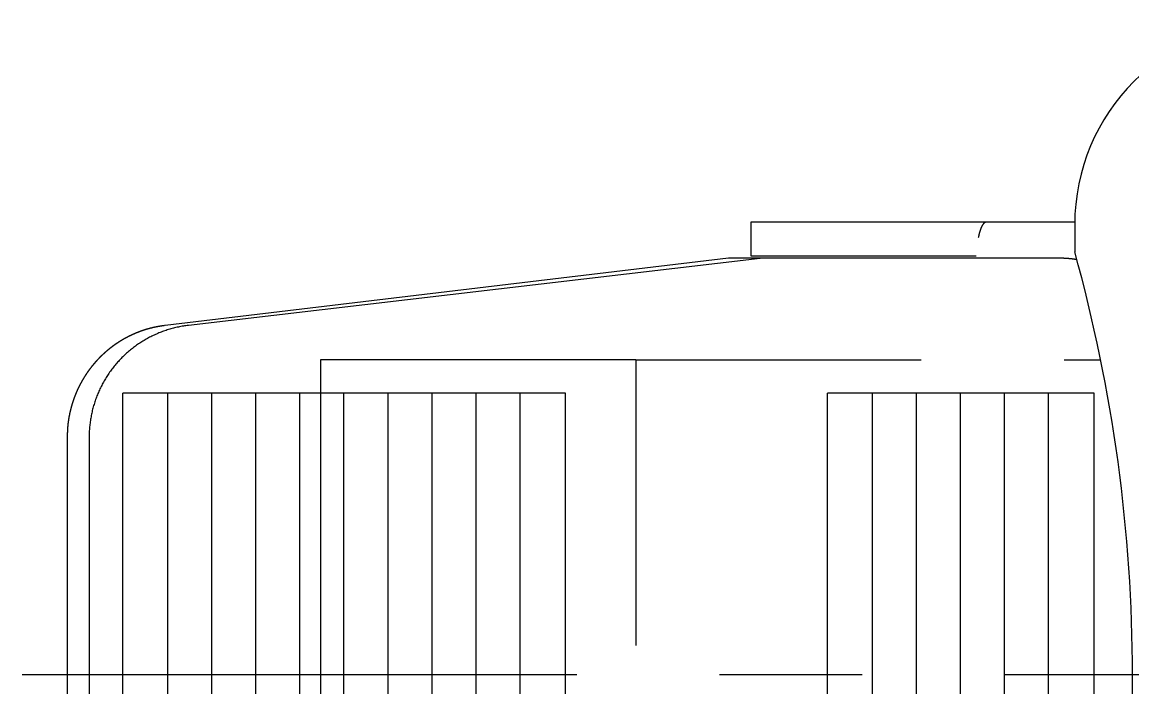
# Model space of a CAD drawing. Extents: x -122 to 80, y -330 to 31.
# Drawn here: x -96.82 to -47.41, y -0.58 to 29 of the extents above; entities that cross this region are included whole.
import ezdxf

# ---------------------------------------------------------------- set-up
doc = ezdxf.new("R2010")
doc.units = 0
for name, pattern in [('CENTER', [50.8, 31.75, -6.35, 6.35, -6.35]), ('DASHED', [19.05, 12.7, -6.35]), ('PHANTOM', [63.5, 31.75, -6.35, 6.35, -6.35, 6.35, -6.35])]:
    doc.linetypes.add(name, pattern=pattern)
doc.layers.get('0').update_dxf_attribs({"linetype": 'CONTINUOUS'})
doc.layers.add('CENTER', color=1, linetype='CONTINUOUS')

msp = doc.modelspace()

# ---------------------------------------------------------------- linework, layer by layer
at = {"color": 7, "linetype": 'CONTINUOUS'}
for p, q in [((-49.999, 20.111), (-64.407, 20.111)), ((-64.407, 20.111), (-64.407, 18.611)), ((-50, 20), (-50, 18.793)), ((-65.396, 18.511), (-90.459, 15.527)), ((-50.698, 18.511), (-65.396, 18.511)), ((-64.407, 18.611), (-54.388, 18.611)), ((-72.651, 12.511), (-92.348, 12.511)), ((-92.348, -12.489), (-92.348, 12.511)), ((-90.342, -12.489), (-90.342, 12.511)), ((-88.383, -12.489), (-88.383, 12.511)), ((-86.424, -12.489), (-86.424, 12.511)), ((-84.465, -12.489), (-84.465, 12.511)), ((-82.506, -12.489), (-82.506, 12.511)), ((-80.546, -12.489), (-80.546, 12.511)), ((-78.587, -12.489), (-78.587, 12.511)), ((-76.628, -12.489), (-76.628, 12.511)), ((-74.669, -12.489), (-74.669, 12.511)), ((-72.651, -12.489), (-72.651, 12.511)), ((-49.14, 12.511), (-61.001, 12.511)), ((-61.001, -12.489), (-61.001, 12.511)), ((-58.995, -12.489), (-58.995, 12.511)), ((-57.036, -12.489), (-57.036, 12.511)), ((-55.077, -12.489), (-55.077, 12.511)), ((-53.118, -12.489), (-53.118, 12.511)), ((-51.159, -12.489), (-51.159, 12.511)), ((-49.14, -12.489), (-49.14, 12.511)), ((-94.82, 10.561), (-94.82, -10.538))]:
    msp.add_line(p, q, dxfattribs=at)
at = {"color": 3, "linetype": 'PHANTOM'}
for p, q in [((-63.989, 18.498), (-89.427, 15.527)), ((-83.546, 14), (-83.546, -14)), ((-69.525, 14), (-83.546, 14)), ((-93.843, 10.561), (-93.843, -10.538))]:
    msp.add_line(p, q, dxfattribs=at)
at = {"color": 3, "linetype": 'DASHED'}
for q in [(-69.525, -14), (-48.844, 14)]:
    msp.add_line((-69.525, 14), q, dxfattribs=at)
at = {"color": 7, "linetype": 'CONTINUOUS'}
for points in [[(-53.939, 20.111, 0), (-53.942, 20.111, 0), (-53.945, 20.111, 0), (-53.948, 20.111, 0), (-53.951, 20.111, 0), (-53.954, 20.11, 0), (-53.957, 20.11, 0), (-53.96, 20.109, 0), (-53.963, 20.109, 0), (-53.966, 20.108, 0), (-53.969, 20.107, 0), (-53.972, 20.106, 0), (-53.976, 20.105, 0), (-53.979, 20.104, 0), (-53.982, 20.103, 0), (-53.985, 20.102, 0), (-53.988, 20.1, 0), (-53.991, 20.099, 0), (-53.994, 20.097, 0), (-53.997, 20.096, 0), (-54, 20.094, 0), (-54.003, 20.092, 0), (-54.006, 20.09, 0), (-54.009, 20.088, 0), (-54.012, 20.086, 0), (-54.015, 20.084, 0), (-54.018, 20.082, 0), (-54.021, 20.079, 0), (-54.025, 20.077, 0), (-54.028, 20.075, 0), (-54.031, 20.072, 0), (-54.033, 20.069, 0), (-54.037, 20.067, 0), (-54.04, 20.064, 0), (-54.043, 20.061, 0), (-54.046, 20.058, 0), (-54.049, 20.055, 0), (-54.052, 20.051, 0), (-54.055, 20.048, 0), (-54.058, 20.045, 0), (-54.06, 20.041, 0), (-54.063, 20.038, 0), (-54.066, 20.034, 0), (-54.069, 20.03, 0), (-54.072, 20.027, 0), (-54.075, 20.023, 0), (-54.078, 20.019, 0), (-54.081, 20.015, 0), (-54.084, 20.011, 0), (-54.087, 20.006, 0), (-54.09, 20.002, 0), (-54.093, 19.998, 0), (-54.096, 19.993, 0), (-54.099, 19.989, 0), (-54.102, 19.984, 0), (-54.105, 19.98, 0), (-54.107, 19.975, 0), (-54.11, 19.97, 0), (-54.113, 19.965, 0), (-54.116, 19.96, 0), (-54.119, 19.955, 0), (-54.122, 19.95, 0), (-54.124, 19.944, 0), (-54.127, 19.939, 0), (-54.13, 19.934, 0), (-54.133, 19.928, 0), (-54.136, 19.922, 0), (-54.139, 19.917, 0), (-54.141, 19.911, 0), (-54.144, 19.905, 0), (-54.147, 19.899, 0), (-54.15, 19.893, 0), (-54.152, 19.887, 0), (-54.155, 19.881, 0), (-54.158, 19.875, 0), (-54.16, 19.869, 0), (-54.163, 19.862, 0), (-54.166, 19.856, 0), (-54.169, 19.849, 0), (-54.171, 19.843, 0), (-54.174, 19.836, 0), (-54.177, 19.829, 0), (-54.179, 19.822, 0), (-54.182, 19.815, 0), (-54.184, 19.808, 0), (-54.187, 19.801, 0), (-54.19, 19.794, 0), (-54.192, 19.787, 0), (-54.195, 19.78, 0), (-54.197, 19.772, 0), (-54.2, 19.765, 0), (-54.203, 19.757, 0), (-54.205, 19.75, 0), (-54.208, 19.742, 0), (-54.21, 19.734, 0), (-54.213, 19.727, 0), (-54.215, 19.719, 0), (-54.218, 19.711, 0), (-54.22, 19.703, 0), (-54.222, 19.695, 0), (-54.225, 19.687, 0), (-54.227, 19.678, 0), (-54.23, 19.67, 0), (-54.232, 19.662, 0), (-54.234, 19.653, 0), (-54.237, 19.645, 0), (-54.239, 19.636, 0), (-54.242, 19.628, 0), (-54.244, 19.619, 0), (-54.246, 19.61, 0), (-54.248, 19.601, 0), (-54.251, 19.593, 0), (-54.253, 19.584, 0), (-54.255, 19.575, 0), (-54.258, 19.565, 0), (-54.26, 19.556, 0), (-54.262, 19.547, 0), (-54.264, 19.538, 0), (-54.267, 19.528, 0), (-54.269, 19.519, 0), (-54.271, 19.51, 0), (-54.273, 19.5, 0), (-54.275, 19.491, 0), (-54.277, 19.481, 0), (-54.279, 19.471, 0), (-54.281, 19.461, 0), (-54.283, 19.451, 0), (-54.285, 19.442, 0), (-54.288, 19.432, 0)], [(-49.92, 18.448, 0), (-49.926, 18.449, 0), (-49.932, 18.45, 0), (-49.938, 18.451, 0), (-49.944, 18.452, 0), (-49.95, 18.453, 0), (-49.956, 18.454, 0), (-49.962, 18.455, 0), (-49.968, 18.456, 0), (-49.974, 18.457, 0), (-49.98, 18.457, 0), (-49.986, 18.458, 0), (-49.992, 18.459, 0), (-49.998, 18.46, 0), (-50.004, 18.461, 0), (-50.01, 18.462, 0), (-50.016, 18.463, 0), (-50.022, 18.464, 0), (-50.028, 18.465, 0), (-50.034, 18.465, 0), (-50.041, 18.466, 0), (-50.047, 18.467, 0), (-50.053, 18.468, 0), (-50.059, 18.469, 0), (-50.065, 18.47, 0), (-50.071, 18.47, 0), (-50.077, 18.471, 0), (-50.083, 18.472, 0), (-50.089, 18.473, 0), (-50.095, 18.473, 0), (-50.101, 18.474, 0), (-50.107, 18.475, 0), (-50.113, 18.476, 0), (-50.119, 18.477, 0), (-50.125, 18.477, 0), (-50.131, 18.478, 0), (-50.137, 18.479, 0), (-50.143, 18.479, 0), (-50.15, 18.48, 0), (-50.156, 18.481, 0), (-50.162, 18.481, 0), (-50.168, 18.482, 0), (-50.174, 18.483, 0), (-50.18, 18.483, 0), (-50.186, 18.484, 0), (-50.192, 18.485, 0), (-50.198, 18.485, 0), (-50.204, 18.486, 0), (-50.21, 18.487, 0), (-50.216, 18.487, 0), (-50.222, 18.488, 0), (-50.228, 18.488, 0), (-50.234, 18.489, 0), (-50.241, 18.49, 0), (-50.247, 18.49, 0), (-50.253, 18.491, 0), (-50.259, 18.491, 0), (-50.265, 18.492, 0), (-50.271, 18.492, 0), (-50.277, 18.493, 0), (-50.283, 18.494, 0), (-50.289, 18.494, 0), (-50.295, 18.494, 0), (-50.301, 18.495, 0), (-50.307, 18.496, 0), (-50.314, 18.496, 0), (-50.32, 18.497, 0), (-50.326, 18.497, 0), (-50.332, 18.497, 0), (-50.338, 18.498, 0), (-50.344, 18.498, 0), (-50.35, 18.499, 0), (-50.356, 18.499, 0), (-50.362, 18.5, 0), (-50.368, 18.5, 0), (-50.374, 18.5, 0), (-50.38, 18.501, 0), (-50.387, 18.501, 0), (-50.393, 18.502, 0), (-50.399, 18.502, 0), (-50.405, 18.503, 0), (-50.411, 18.503, 0), (-50.417, 18.503, 0), (-50.423, 18.504, 0), (-50.429, 18.504, 0), (-50.435, 18.504, 0), (-50.441, 18.505, 0), (-50.448, 18.505, 0), (-50.454, 18.505, 0), (-50.46, 18.506, 0), (-50.466, 18.506, 0), (-50.472, 18.506, 0), (-50.478, 18.506, 0), (-50.484, 18.507, 0), (-50.49, 18.507, 0), (-50.496, 18.507, 0), (-50.502, 18.508, 0), (-50.508, 18.508, 0), (-50.515, 18.508, 0), (-50.521, 18.508, 0), (-50.527, 18.508, 0), (-50.533, 18.509, 0), (-50.539, 18.509, 0), (-50.545, 18.509, 0), (-50.551, 18.509, 0), (-50.557, 18.509, 0), (-50.563, 18.51, 0), (-50.569, 18.51, 0), (-50.576, 18.51, 0), (-50.582, 18.51, 0), (-50.588, 18.51, 0), (-50.594, 18.51, 0), (-50.6, 18.511, 0), (-50.606, 18.511, 0), (-50.612, 18.511, 0), (-50.618, 18.511, 0), (-50.624, 18.511, 0), (-50.631, 18.511, 0), (-50.637, 18.511, 0), (-50.643, 18.511, 0), (-50.649, 18.511, 0), (-50.655, 18.511, 0), (-50.661, 18.511, 0), (-50.667, 18.511, 0), (-50.673, 18.511, 0), (-50.679, 18.511, 0), (-50.685, 18.511, 0), (-50.692, 18.511, 0), (-50.698, 18.512, 0)]]:
    msp.add_polyline3d(points, dxfattribs=at)
at = {"color": 7}
msp.add_polyline3d([(-90.491, 15.516, 0), (-90.496, 15.515, 0), (-90.501, 15.514, 0), (-90.506, 15.514, 0), (-90.511, 15.513, 0), (-90.516, 15.512, 0), (-90.521, 15.511, 0), (-90.526, 15.511, 0), (-90.531, 15.51, 0), (-90.536, 15.509, 0), (-90.541, 15.509, 0), (-90.546, 15.508, 0), (-90.551, 15.507, 0), (-90.556, 15.507, 0), (-90.561, 15.506, 0), (-90.566, 15.505, 0), (-90.572, 15.505, 0), (-90.576, 15.504, 0), (-90.582, 15.503, 0), (-90.587, 15.502, 0), (-90.592, 15.502, 0), (-90.597, 15.501, 0), (-90.602, 15.5, 0), (-90.607, 15.5, 0), (-90.612, 15.499, 0), (-90.617, 15.498, 0), (-90.622, 15.498, 0), (-90.627, 15.497, 0), (-90.632, 15.496, 0), (-90.637, 15.495, 0), (-90.642, 15.495, 0), (-90.647, 15.494, 0), (-90.652, 15.493, 0), (-90.657, 15.492, 0), (-90.662, 15.492, 0), (-90.667, 15.491, 0), (-90.672, 15.49, 0), (-90.677, 15.489, 0), (-90.682, 15.488, 0), (-90.687, 15.488, 0), (-90.692, 15.487, 0), (-90.697, 15.486, 0), (-90.702, 15.485, 0), (-90.707, 15.484, 0), (-90.712, 15.483, 0), (-90.717, 15.483, 0), (-90.722, 15.482, 0), (-90.727, 15.481, 0), (-90.732, 15.48, 0), (-90.737, 15.479, 0), (-90.742, 15.479, 0), (-90.747, 15.478, 0), (-90.752, 15.477, 0), (-90.757, 15.476, 0), (-90.762, 15.475, 0), (-90.767, 15.474, 0), (-90.772, 15.473, 0), (-90.777, 15.472, 0), (-90.782, 15.471, 0), (-90.787, 15.47, 0), (-90.792, 15.47, 0), (-90.797, 15.469, 0), (-90.802, 15.468, 0), (-90.807, 15.467, 0), (-90.812, 15.466, 0), (-90.817, 15.465, 0), (-90.822, 15.464, 0), (-90.827, 15.463, 0), (-90.832, 15.462, 0), (-90.837, 15.461, 0), (-90.842, 15.46, 0), (-90.847, 15.459, 0), (-90.852, 15.458, 0), (-90.856, 15.457, 0), (-90.862, 15.456, 0), (-90.866, 15.455, 0), (-90.871, 15.454, 0), (-90.876, 15.453, 0), (-90.881, 15.452, 0), (-90.886, 15.451, 0), (-90.891, 15.45, 0), (-90.896, 15.449, 0), (-90.901, 15.448, 0), (-90.906, 15.447, 0), (-90.911, 15.446, 0), (-90.916, 15.444, 0), (-90.921, 15.444, 0), (-90.926, 15.442, 0), (-90.931, 15.441, 0), (-90.936, 15.44, 0), (-90.941, 15.439, 0), (-90.946, 15.438, 0), (-90.951, 15.437, 0), (-90.956, 15.436, 0), (-90.961, 15.435, 0), (-90.966, 15.434, 0), (-90.971, 15.432, 0), (-90.975, 15.431, 0), (-90.981, 15.43, 0), (-90.985, 15.429, 0), (-90.99, 15.428, 0), (-90.995, 15.427, 0), (-91, 15.426, 0), (-91.005, 15.425, 0), (-91.01, 15.423, 0), (-91.015, 15.422, 0), (-91.02, 15.421, 0), (-91.025, 15.42, 0), (-91.03, 15.419, 0), (-91.035, 15.418, 0), (-91.04, 15.416, 0), (-91.045, 15.415, 0), (-91.05, 15.414, 0), (-91.055, 15.413, 0), (-91.059, 15.412, 0), (-91.064, 15.41, 0), (-91.069, 15.409, 0), (-91.074, 15.408, 0), (-91.079, 15.407, 0), (-91.084, 15.405, 0), (-91.089, 15.404, 0), (-91.094, 15.403, 0), (-91.099, 15.402, 0), (-91.104, 15.4, 0), (-91.109, 15.399, 0), (-91.114, 15.398, 0), (-91.118, 15.397, 0), (-91.123, 15.396, 0), (-91.128, 15.394, 0), (-91.133, 15.393, 0), (-91.138, 15.392, 0), (-91.143, 15.39, 0), (-91.148, 15.389, 0), (-91.153, 15.388, 0), (-91.158, 15.386, 0), (-91.163, 15.385, 0), (-91.168, 15.384, 0), (-91.172, 15.382, 0), (-91.177, 15.381, 0), (-91.182, 15.38, 0), (-91.187, 15.378, 0), (-91.192, 15.377, 0), (-91.197, 15.376, 0), (-91.202, 15.374, 0), (-91.207, 15.373, 0), (-91.212, 15.372, 0), (-91.216, 15.37, 0), (-91.221, 15.369, 0), (-91.226, 15.367, 0), (-91.231, 15.366, 0), (-91.236, 15.365, 0), (-91.241, 15.363, 0), (-91.246, 15.362, 0), (-91.251, 15.361, 0), (-91.256, 15.359, 0), (-91.26, 15.358, 0), (-91.265, 15.356, 0), (-91.27, 15.355, 0), (-91.275, 15.353, 0), (-91.28, 15.352, 0), (-91.285, 15.351, 0), (-91.29, 15.349, 0), (-91.294, 15.348, 0), (-91.299, 15.346, 0), (-91.304, 15.345, 0), (-91.309, 15.343, 0), (-91.314, 15.342, 0), (-91.319, 15.34, 0), (-91.324, 15.339, 0), (-91.329, 15.337, 0), (-91.333, 15.336, 0), (-91.338, 15.334, 0), (-91.343, 15.333, 0), (-91.348, 15.331, 0), (-91.353, 15.33, 0), (-91.358, 15.328, 0), (-91.362, 15.327, 0), (-91.367, 15.325, 0), (-91.372, 15.324, 0), (-91.377, 15.322, 0), (-91.382, 15.321, 0), (-91.387, 15.319, 0), (-91.391, 15.318, 0), (-91.396, 15.316, 0), (-91.401, 15.314, 0), (-91.406, 15.313, 0), (-91.411, 15.311, 0), (-91.416, 15.31, 0), (-91.42, 15.308, 0), (-91.425, 15.306, 0), (-91.43, 15.305, 0), (-91.435, 15.303, 0), (-91.44, 15.302, 0), (-91.445, 15.3, 0), (-91.449, 15.299, 0), (-91.454, 15.297, 0), (-91.459, 15.295, 0), (-91.464, 15.294, 0), (-91.469, 15.292, 0), (-91.473, 15.29, 0), (-91.478, 15.289, 0), (-91.483, 15.287, 0), (-91.488, 15.285, 0), (-91.493, 15.284, 0), (-91.497, 15.282, 0), (-91.502, 15.28, 0), (-91.507, 15.279, 0), (-91.512, 15.277, 0), (-91.516, 15.275, 0), (-91.521, 15.274, 0), (-91.526, 15.272, 0), (-91.531, 15.27, 0), (-91.536, 15.268, 0), (-91.54, 15.267, 0), (-91.545, 15.265, 0), (-91.55, 15.263, 0), (-91.555, 15.262, 0), (-91.56, 15.26, 0), (-91.564, 15.258, 0), (-91.569, 15.257, 0), (-91.574, 15.255, 0), (-91.579, 15.253, 0), (-91.583, 15.251, 0), (-91.588, 15.249, 0), (-91.593, 15.248, 0), (-91.598, 15.246, 0), (-91.603, 15.244, 0), (-91.607, 15.242, 0), (-91.612, 15.241, 0), (-91.617, 15.239, 0), (-91.621, 15.237, 0), (-91.626, 15.235, 0), (-91.631, 15.233, 0), (-91.636, 15.232, 0), (-91.641, 15.23, 0), (-91.645, 15.228, 0), (-91.65, 15.226, 0), (-91.655, 15.224, 0), (-91.659, 15.222, 0), (-91.664, 15.221, 0), (-91.669, 15.219, 0), (-91.674, 15.217, 0), (-91.678, 15.215, 0), (-91.683, 15.213, 0), (-91.688, 15.211, 0), (-91.692, 15.209, 0), (-91.697, 15.208, 0), (-91.702, 15.206, 0), (-91.707, 15.204, 0), (-91.711, 15.202, 0), (-91.716, 15.2, 0), (-91.721, 15.198, 0), (-91.726, 15.196, 0), (-91.73, 15.194, 0), (-91.735, 15.192, 0), (-91.74, 15.191, 0), (-91.744, 15.188, 0), (-91.749, 15.187, 0), (-91.754, 15.185, 0), (-91.758, 15.183, 0), (-91.763, 15.181, 0), (-91.768, 15.179, 0), (-91.772, 15.177, 0), (-91.777, 15.175, 0), (-91.782, 15.173, 0), (-91.787, 15.171, 0), (-91.791, 15.169, 0), (-91.796, 15.167, 0), (-91.801, 15.165, 0), (-91.805, 15.163, 0), (-91.81, 15.161, 0), (-91.815, 15.159, 0), (-91.819, 15.157, 0), (-91.824, 15.155, 0), (-91.829, 15.153, 0), (-91.833, 15.151, 0), (-91.838, 15.149, 0), (-91.843, 15.147, 0), (-91.847, 15.145, 0), (-91.852, 15.143, 0), (-91.857, 15.141, 0), (-91.861, 15.139, 0), (-91.866, 15.137, 0), (-91.871, 15.135, 0), (-91.875, 15.133, 0), (-91.88, 15.131, 0), (-91.885, 15.129, 0), (-91.889, 15.127, 0), (-91.894, 15.124, 0), (-91.898, 15.122, 0), (-91.903, 15.12, 0), (-91.908, 15.118, 0), (-91.912, 15.116, 0), (-91.917, 15.114, 0), (-91.922, 15.112, 0), (-91.926, 15.11, 0), (-91.931, 15.107, 0), (-91.935, 15.105, 0), (-91.94, 15.103, 0), (-91.945, 15.101, 0), (-91.949, 15.099, 0), (-91.954, 15.097, 0), (-91.959, 15.095, 0), (-91.963, 15.093, 0), (-91.968, 15.09, 0), (-91.972, 15.088, 0), (-91.977, 15.086, 0), (-91.981, 15.084, 0), (-91.986, 15.082, 0), (-91.991, 15.079, 0), (-91.995, 15.077, 0), (-92, 15.075, 0), (-92.004, 15.073, 0), (-92.009, 15.071, 0), (-92.014, 15.069, 0), (-92.018, 15.066, 0), (-92.023, 15.064, 0), (-92.027, 15.062, 0), (-92.032, 15.06, 0), (-92.037, 15.057, 0), (-92.041, 15.055, 0), (-92.046, 15.053, 0), (-92.05, 15.051, 0), (-92.055, 15.049, 0), (-92.059, 15.046, 0), (-92.064, 15.044, 0), (-92.068, 15.042, 0), (-92.073, 15.039, 0), (-92.078, 15.037, 0), (-92.082, 15.035, 0), (-92.087, 15.033, 0), (-92.091, 15.03, 0), (-92.096, 15.028, 0), (-92.1, 15.026, 0), (-92.105, 15.023, 0), (-92.109, 15.021, 0), (-92.114, 15.019, 0), (-92.118, 15.017, 0), (-92.123, 15.014, 0), (-92.127, 15.012, 0), (-92.132, 15.009, 0), (-92.136, 15.007, 0), (-92.141, 15.005, 0), (-92.145, 15.002, 0), (-92.15, 15, 0), (-92.154, 14.998, 0), (-92.159, 14.995, 0), (-92.163, 14.993, 0), (-92.168, 14.991, 0), (-92.172, 14.988, 0), (-92.177, 14.986, 0), (-92.181, 14.983, 0), (-92.186, 14.981, 0), (-92.191, 14.979, 0), (-92.195, 14.976, 0), (-92.2, 14.974, 0), (-92.204, 14.972, 0), (-92.208, 14.969, 0), (-92.213, 14.967, 0), (-92.217, 14.964, 0), (-92.222, 14.962, 0), (-92.226, 14.96, 0), (-92.231, 14.957, 0), (-92.235, 14.955, 0), (-92.24, 14.952, 0), (-92.244, 14.95, 0), (-92.249, 14.947, 0), (-92.253, 14.945, 0), (-92.257, 14.942, 0), (-92.262, 14.94, 0), (-92.266, 14.937, 0), (-92.271, 14.935, 0), (-92.275, 14.932, 0), (-92.28, 14.93, 0), (-92.284, 14.927, 0), (-92.289, 14.925, 0), (-92.293, 14.922, 0), (-92.297, 14.92, 0), (-92.302, 14.917, 0), (-92.306, 14.915, 0), (-92.311, 14.912, 0), (-92.315, 14.91, 0), (-92.32, 14.907, 0), (-92.324, 14.905, 0), (-92.329, 14.902, 0), (-92.333, 14.9, 0), (-92.337, 14.897, 0), (-92.342, 14.895, 0), (-92.346, 14.892, 0), (-92.35, 14.889, 0), (-92.355, 14.887, 0), (-92.359, 14.884, 0), (-92.364, 14.882, 0), (-92.368, 14.879, 0), (-92.372, 14.877, 0), (-92.377, 14.874, 0), (-92.381, 14.871, 0), (-92.386, 14.869, 0), (-92.39, 14.866, 0), (-92.394, 14.864, 0), (-92.399, 14.861, 0), (-92.403, 14.858, 0), (-92.407, 14.856, 0), (-92.412, 14.853, 0), (-92.416, 14.851, 0), (-92.421, 14.848, 0), (-92.425, 14.845, 0), (-92.429, 14.843, 0), (-92.434, 14.84, 0), (-92.438, 14.837, 0), (-92.442, 14.835, 0), (-92.447, 14.832, 0), (-92.451, 14.829, 0), (-92.455, 14.827, 0), (-92.46, 14.824, 0), (-92.464, 14.821, 0), (-92.468, 14.819, 0), (-92.473, 14.816, 0), (-92.477, 14.813, 0), (-92.481, 14.811, 0), (-92.486, 14.808, 0), (-92.49, 14.805, 0), (-92.494, 14.803, 0), (-92.499, 14.8, 0), (-92.503, 14.797, 0), (-92.507, 14.794, 0), (-92.511, 14.792, 0), (-92.516, 14.789, 0), (-92.52, 14.786, 0), (-92.524, 14.783, 0), (-92.529, 14.781, 0), (-92.533, 14.778, 0), (-92.537, 14.775, 0), (-92.541, 14.772, 0), (-92.546, 14.77, 0), (-92.55, 14.767, 0), (-92.554, 14.764, 0), (-92.558, 14.761, 0), (-92.563, 14.758, 0), (-92.567, 14.756, 0), (-92.571, 14.753, 0), (-92.576, 14.75, 0), (-92.58, 14.747, 0), (-92.584, 14.745, 0), (-92.588, 14.742, 0), (-92.593, 14.739, 0), (-92.597, 14.736, 0), (-92.601, 14.733, 0), (-92.605, 14.73, 0), (-92.609, 14.728, 0), (-92.614, 14.725, 0), (-92.618, 14.722, 0), (-92.622, 14.719, 0), (-92.626, 14.716, 0), (-92.631, 14.713, 0), (-92.635, 14.71, 0), (-92.639, 14.708, 0), (-92.643, 14.705, 0), (-92.647, 14.702, 0), (-92.652, 14.699, 0), (-92.656, 14.696, 0), (-92.66, 14.693, 0), (-92.664, 14.69, 0), (-92.668, 14.688, 0), (-92.673, 14.685, 0), (-92.677, 14.682, 0), (-92.681, 14.679, 0), (-92.685, 14.676, 0), (-92.689, 14.673, 0), (-92.694, 14.67, 0), (-92.698, 14.667, 0), (-92.702, 14.664, 0), (-92.706, 14.661, 0), (-92.71, 14.658, 0), (-92.715, 14.655, 0), (-92.719, 14.652, 0), (-92.723, 14.649, 0), (-92.727, 14.646, 0), (-92.731, 14.643, 0), (-92.735, 14.641, 0), (-92.739, 14.638, 0), (-92.743, 14.635, 0), (-92.748, 14.632, 0), (-92.752, 14.629, 0), (-92.756, 14.626, 0), (-92.76, 14.623, 0), (-92.764, 14.62, 0), (-92.768, 14.617, 0), (-92.772, 14.614, 0), (-92.777, 14.611, 0), (-92.781, 14.608, 0), (-92.785, 14.605, 0), (-92.789, 14.602, 0), (-92.793, 14.599, 0), (-92.797, 14.596, 0), (-92.801, 14.593, 0), (-92.805, 14.589, 0), (-92.809, 14.586, 0), (-92.814, 14.583, 0), (-92.818, 14.58, 0), (-92.822, 14.577, 0), (-92.826, 14.574, 0), (-92.83, 14.571, 0), (-92.834, 14.568, 0), (-92.838, 14.565, 0), (-92.842, 14.562, 0), (-92.846, 14.559, 0), (-92.85, 14.556, 0), (-92.854, 14.553, 0), (-92.858, 14.55, 0), (-92.862, 14.547, 0), (-92.866, 14.543, 0), (-92.87, 14.54, 0), (-92.874, 14.537, 0), (-92.879, 14.534, 0), (-92.882, 14.531, 0), (-92.887, 14.528, 0), (-92.891, 14.525, 0), (-92.895, 14.522, 0), (-92.899, 14.518, 0), (-92.903, 14.515, 0), (-92.907, 14.512, 0), (-92.911, 14.509, 0), (-92.915, 14.506, 0), (-92.919, 14.503, 0), (-92.923, 14.5, 0), (-92.927, 14.496, 0), (-92.931, 14.493, 0), (-92.935, 14.49, 0), (-92.939, 14.487, 0), (-92.943, 14.484, 0), (-92.947, 14.48, 0), (-92.951, 14.477, 0), (-92.955, 14.474, 0), (-92.959, 14.471, 0), (-92.963, 14.468, 0), (-92.967, 14.465, 0), (-92.971, 14.461, 0), (-92.975, 14.458, 0), (-92.978, 14.455, 0), (-92.982, 14.452, 0), (-92.986, 14.448, 0), (-92.99, 14.445, 0), (-92.994, 14.442, 0), (-92.998, 14.439, 0), (-93.002, 14.435, 0), (-93.006, 14.432, 0), (-93.01, 14.429, 0), (-93.014, 14.426, 0), (-93.018, 14.422, 0), (-93.022, 14.419, 0), (-93.026, 14.416, 0), (-93.03, 14.413, 0), (-93.034, 14.409, 0), (-93.037, 14.406, 0), (-93.041, 14.403, 0), (-93.045, 14.4, 0), (-93.049, 14.396, 0), (-93.053, 14.393, 0), (-93.057, 14.39, 0), (-93.061, 14.386, 0), (-93.065, 14.383, 0), (-93.069, 14.38, 0), (-93.073, 14.376, 0), (-93.076, 14.373, 0), (-93.08, 14.37, 0), (-93.084, 14.367, 0), (-93.088, 14.363, 0), (-93.092, 14.36, 0), (-93.096, 14.356, 0), (-93.1, 14.353, 0), (-93.103, 14.35, 0), (-93.107, 14.346, 0), (-93.111, 14.343, 0), (-93.115, 14.34, 0), (-93.119, 14.336, 0), (-93.123, 14.333, 0), (-93.126, 14.33, 0), (-93.13, 14.326, 0), (-93.134, 14.323, 0), (-93.138, 14.319, 0), (-93.142, 14.316, 0), (-93.146, 14.313, 0), (-93.149, 14.309, 0), (-93.153, 14.306, 0), (-93.157, 14.302, 0), (-93.161, 14.299, 0), (-93.165, 14.296, 0), (-93.168, 14.292, 0), (-93.172, 14.289, 0), (-93.176, 14.285, 0), (-93.18, 14.282, 0), (-93.183, 14.278, 0), (-93.187, 14.275, 0), (-93.191, 14.272, 0), (-93.195, 14.268, 0), (-93.199, 14.265, 0), (-93.202, 14.261, 0), (-93.206, 14.258, 0), (-93.21, 14.254, 0), (-93.214, 14.251, 0), (-93.217, 14.247, 0), (-93.221, 14.244, 0), (-93.225, 14.24, 0), (-93.229, 14.237, 0), (-93.232, 14.233, 0), (-93.236, 14.23, 0), (-93.24, 14.226, 0), (-93.243, 14.223, 0), (-93.247, 14.22, 0), (-93.251, 14.216, 0), (-93.255, 14.213, 0), (-93.258, 14.209, 0), (-93.262, 14.206, 0), (-93.266, 14.202, 0), (-93.269, 14.198, 0), (-93.273, 14.195, 0), (-93.277, 14.191, 0), (-93.281, 14.188, 0), (-93.284, 14.184, 0), (-93.288, 14.181, 0), (-93.292, 14.177, 0), (-93.295, 14.174, 0), (-93.299, 14.17, 0), (-93.303, 14.166, 0), (-93.306, 14.163, 0), (-93.31, 14.159, 0), (-93.314, 14.156, 0), (-93.317, 14.152, 0), (-93.321, 14.149, 0), (-93.325, 14.145, 0), (-93.328, 14.142, 0), (-93.332, 14.138, 0), (-93.335, 14.134, 0), (-93.339, 14.131, 0), (-93.343, 14.127, 0), (-93.346, 14.123, 0), (-93.35, 14.12, 0), (-93.354, 14.116, 0), (-93.357, 14.113, 0), (-93.361, 14.109, 0), (-93.364, 14.105, 0), (-93.368, 14.102, 0), (-93.372, 14.098, 0), (-93.375, 14.095, 0), (-93.379, 14.091, 0), (-93.382, 14.087, 0), (-93.386, 14.084, 0), (-93.39, 14.08, 0), (-93.393, 14.076, 0), (-93.397, 14.073, 0), (-93.4, 14.069, 0), (-93.404, 14.065, 0), (-93.407, 14.062, 0), (-93.411, 14.058, 0), (-93.415, 14.054, 0), (-93.418, 14.051, 0), (-93.422, 14.047, 0), (-93.425, 14.043, 0), (-93.429, 14.04, 0), (-93.432, 14.036, 0), (-93.436, 14.032, 0), (-93.439, 14.028, 0), (-93.443, 14.025, 0), (-93.446, 14.021, 0), (-93.45, 14.017, 0), (-93.453, 14.014, 0), (-93.457, 14.01, 0), (-93.46, 14.006, 0), (-93.464, 14.002, 0), (-93.467, 13.999, 0), (-93.471, 13.995, 0), (-93.474, 13.991, 0), (-93.478, 13.988, 0), (-93.481, 13.984, 0), (-93.485, 13.98, 0), (-93.488, 13.976, 0), (-93.492, 13.973, 0), (-93.495, 13.969, 0), (-93.499, 13.965, 0), (-93.502, 13.961, 0), (-93.506, 13.957, 0), (-93.509, 13.954, 0), (-93.513, 13.95, 0), (-93.516, 13.946, 0), (-93.519, 13.942, 0), (-93.523, 13.938, 0), (-93.526, 13.935, 0), (-93.53, 13.931, 0), (-93.533, 13.927, 0), (-93.537, 13.923, 0), (-93.54, 13.919, 0), (-93.543, 13.916, 0), (-93.547, 13.912, 0), (-93.55, 13.908, 0), (-93.553, 13.904, 0), (-93.557, 13.9, 0), (-93.56, 13.897, 0), (-93.564, 13.893, 0), (-93.567, 13.889, 0), (-93.57, 13.885, 0), (-93.574, 13.881, 0), (-93.577, 13.877, 0), (-93.581, 13.874, 0), (-93.584, 13.87, 0), (-93.587, 13.866, 0), (-93.591, 13.862, 0), (-93.594, 13.858, 0), (-93.597, 13.854, 0), (-93.601, 13.85, 0), (-93.604, 13.847, 0), (-93.607, 13.843, 0), (-93.611, 13.839, 0), (-93.614, 13.835, 0), (-93.617, 13.831, 0), (-93.621, 13.827, 0), (-93.624, 13.823, 0), (-93.627, 13.819, 0), (-93.631, 13.815, 0), (-93.634, 13.812, 0), (-93.637, 13.808, 0), (-93.641, 13.804, 0), (-93.644, 13.8, 0), (-93.647, 13.796, 0), (-93.65, 13.792, 0), (-93.654, 13.788, 0), (-93.657, 13.784, 0), (-93.66, 13.78, 0), (-93.663, 13.776, 0), (-93.667, 13.772, 0), (-93.67, 13.768, 0), (-93.673, 13.764, 0), (-93.677, 13.76, 0), (-93.68, 13.757, 0), (-93.683, 13.752, 0), (-93.686, 13.749, 0), (-93.689, 13.745, 0), (-93.693, 13.741, 0), (-93.696, 13.737, 0), (-93.699, 13.733, 0), (-93.703, 13.729, 0), (-93.706, 13.725, 0), (-93.709, 13.721, 0), (-93.712, 13.717, 0), (-93.715, 13.713, 0), (-93.719, 13.709, 0), (-93.722, 13.705, 0), (-93.725, 13.701, 0), (-93.728, 13.697, 0), (-93.731, 13.693, 0), (-93.734, 13.689, 0), (-93.738, 13.685, 0), (-93.741, 13.681, 0), (-93.744, 13.677, 0), (-93.747, 13.673, 0), (-93.75, 13.669, 0), (-93.754, 13.665, 0), (-93.757, 13.661, 0), (-93.76, 13.657, 0), (-93.763, 13.652, 0), (-93.766, 13.649, 0), (-93.769, 13.644, 0), (-93.772, 13.64, 0), (-93.775, 13.636, 0), (-93.779, 13.632, 0), (-93.782, 13.628, 0), (-93.785, 13.624, 0), (-93.788, 13.62, 0), (-93.791, 13.616, 0), (-93.794, 13.612, 0), (-93.797, 13.608, 0), (-93.8, 13.604, 0), (-93.803, 13.6, 0), (-93.806, 13.596, 0), (-93.81, 13.591, 0), (-93.813, 13.587, 0), (-93.816, 13.583, 0), (-93.819, 13.579, 0), (-93.822, 13.575, 0), (-93.825, 13.571, 0), (-93.828, 13.567, 0), (-93.831, 13.563, 0), (-93.834, 13.559, 0), (-93.837, 13.555, 0), (-93.84, 13.55, 0), (-93.843, 13.546, 0), (-93.846, 13.542, 0), (-93.849, 13.538, 0), (-93.852, 13.534, 0), (-93.855, 13.53, 0), (-93.858, 13.526, 0), (-93.861, 13.521, 0), (-93.864, 13.517, 0), (-93.867, 13.513, 0), (-93.87, 13.509, 0), (-93.873, 13.505, 0), (-93.876, 13.501, 0), (-93.879, 13.497, 0), (-93.882, 13.492, 0), (-93.885, 13.488, 0), (-93.888, 13.484, 0), (-93.891, 13.48, 0), (-93.894, 13.476, 0), (-93.897, 13.472, 0), (-93.9, 13.467, 0), (-93.903, 13.463, 0), (-93.906, 13.459, 0), (-93.909, 13.455, 0), (-93.912, 13.451, 0), (-93.915, 13.446, 0), (-93.918, 13.442, 0), (-93.921, 13.438, 0), (-93.924, 13.434, 0), (-93.927, 13.43, 0), (-93.929, 13.425, 0), (-93.932, 13.421, 0), (-93.935, 13.417, 0), (-93.938, 13.413, 0), (-93.941, 13.409, 0), (-93.944, 13.404, 0), (-93.947, 13.4, 0), (-93.95, 13.396, 0), (-93.953, 13.392, 0), (-93.955, 13.387, 0), (-93.958, 13.383, 0), (-93.961, 13.379, 0), (-93.964, 13.375, 0), (-93.967, 13.37, 0), (-93.97, 13.366, 0), (-93.973, 13.362, 0), (-93.975, 13.358, 0), (-93.978, 13.353, 0), (-93.981, 13.349, 0), (-93.984, 13.345, 0), (-93.987, 13.341, 0), (-93.99, 13.336, 0), (-93.992, 13.332, 0), (-93.995, 13.328, 0), (-93.998, 13.323, 0), (-94.001, 13.319, 0), (-94.004, 13.315, 0), (-94.007, 13.31, 0), (-94.009, 13.306, 0), (-94.012, 13.302, 0), (-94.015, 13.298, 0), (-94.018, 13.293, 0), (-94.02, 13.289, 0), (-94.023, 13.285, 0), (-94.026, 13.28, 0), (-94.029, 13.276, 0), (-94.031, 13.272, 0), (-94.034, 13.267, 0), (-94.037, 13.263, 0), (-94.04, 13.259, 0), (-94.042, 13.254, 0), (-94.045, 13.25, 0), (-94.048, 13.246, 0), (-94.051, 13.241, 0), (-94.053, 13.237, 0), (-94.056, 13.233, 0), (-94.059, 13.228, 0), (-94.061, 13.224, 0), (-94.064, 13.22, 0), (-94.067, 13.215, 0), (-94.07, 13.211, 0), (-94.072, 13.207, 0), (-94.075, 13.202, 0), (-94.078, 13.198, 0), (-94.08, 13.194, 0), (-94.083, 13.189, 0), (-94.086, 13.185, 0), (-94.088, 13.18, 0), (-94.091, 13.176, 0), (-94.094, 13.172, 0), (-94.096, 13.167, 0), (-94.099, 13.163, 0), (-94.102, 13.158, 0), (-94.104, 13.154, 0), (-94.107, 13.15, 0), (-94.109, 13.145, 0), (-94.112, 13.141, 0), (-94.115, 13.136, 0), (-94.117, 13.132, 0), (-94.12, 13.128, 0), (-94.123, 13.123, 0), (-94.125, 13.119, 0), (-94.128, 13.114, 0), (-94.13, 13.11, 0), (-94.133, 13.105, 0), (-94.135, 13.101, 0), (-94.138, 13.097, 0), (-94.141, 13.092, 0), (-94.143, 13.088, 0), (-94.146, 13.083, 0), (-94.148, 13.079, 0), (-94.151, 13.074, 0), (-94.153, 13.07, 0), (-94.156, 13.066, 0), (-94.159, 13.061, 0), (-94.161, 13.057, 0), (-94.164, 13.052, 0), (-94.166, 13.048, 0), (-94.169, 13.043, 0), (-94.171, 13.039, 0), (-94.174, 13.034, 0), (-94.176, 13.03, 0), (-94.179, 13.025, 0), (-94.181, 13.021, 0), (-94.184, 13.016, 0), (-94.186, 13.012, 0), (-94.189, 13.007, 0), (-94.191, 13.003, 0), (-94.194, 12.998, 0), (-94.196, 12.994, 0), (-94.199, 12.989, 0), (-94.201, 12.985, 0), (-94.204, 12.98, 0), (-94.206, 12.976, 0), (-94.209, 12.972, 0), (-94.211, 12.967, 0), (-94.213, 12.962, 0), (-94.216, 12.958, 0), (-94.218, 12.953, 0), (-94.221, 12.949, 0), (-94.223, 12.944, 0), (-94.225, 12.94, 0), (-94.228, 12.935, 0), (-94.23, 12.931, 0), (-94.233, 12.926, 0), (-94.235, 12.922, 0), (-94.237, 12.917, 0), (-94.24, 12.913, 0), (-94.242, 12.908, 0), (-94.245, 12.904, 0), (-94.247, 12.899, 0), (-94.249, 12.895, 0), (-94.252, 12.89, 0), (-94.254, 12.885, 0), (-94.257, 12.881, 0), (-94.259, 12.876, 0), (-94.261, 12.872, 0), (-94.264, 12.867, 0), (-94.266, 12.863, 0), (-94.268, 12.858, 0), (-94.271, 12.854, 0), (-94.273, 12.849, 0), (-94.275, 12.844, 0), (-94.278, 12.84, 0), (-94.28, 12.835, 0), (-94.282, 12.831, 0), (-94.284, 12.826, 0), (-94.287, 12.821, 0), (-94.289, 12.817, 0), (-94.291, 12.812, 0), (-94.294, 12.808, 0), (-94.296, 12.803, 0), (-94.298, 12.798, 0), (-94.3, 12.794, 0), (-94.303, 12.789, 0), (-94.305, 12.785, 0), (-94.307, 12.78, 0), (-94.309, 12.775, 0), (-94.312, 12.771, 0), (-94.314, 12.766, 0), (-94.316, 12.762, 0), (-94.319, 12.757, 0), (-94.321, 12.752, 0), (-94.323, 12.748, 0), (-94.325, 12.743, 0), (-94.327, 12.738, 0), (-94.33, 12.734, 0), (-94.332, 12.729, 0), (-94.334, 12.725, 0), (-94.336, 12.72, 0), (-94.338, 12.715, 0), (-94.341, 12.711, 0), (-94.343, 12.706, 0), (-94.345, 12.701, 0), (-94.347, 12.697, 0), (-94.349, 12.692, 0), (-94.351, 12.687, 0), (-94.354, 12.683, 0), (-94.356, 12.678, 0), (-94.358, 12.673, 0), (-94.36, 12.669, 0), (-94.362, 12.664, 0), (-94.364, 12.659, 0), (-94.366, 12.655, 0), (-94.369, 12.65, 0), (-94.371, 12.645, 0), (-94.373, 12.641, 0), (-94.375, 12.636, 0), (-94.377, 12.631, 0), (-94.379, 12.627, 0), (-94.381, 12.622, 0), (-94.383, 12.617, 0), (-94.385, 12.613, 0), (-94.388, 12.608, 0), (-94.39, 12.603, 0), (-94.392, 12.598, 0), (-94.394, 12.594, 0), (-94.396, 12.589, 0), (-94.398, 12.584, 0), (-94.4, 12.58, 0), (-94.402, 12.575, 0), (-94.404, 12.57, 0), (-94.406, 12.566, 0), (-94.408, 12.561, 0), (-94.41, 12.556, 0), (-94.412, 12.551, 0), (-94.414, 12.547, 0), (-94.416, 12.542, 0), (-94.418, 12.537, 0), (-94.42, 12.533, 0), (-94.422, 12.528, 0), (-94.424, 12.523, 0), (-94.426, 12.518, 0), (-94.428, 12.514, 0), (-94.43, 12.509, 0), (-94.432, 12.504, 0), (-94.434, 12.499, 0), (-94.436, 12.495, 0), (-94.438, 12.49, 0), (-94.44, 12.485, 0), (-94.442, 12.48, 0), (-94.444, 12.476, 0), (-94.446, 12.471, 0), (-94.448, 12.466, 0), (-94.45, 12.461, 0), (-94.452, 12.457, 0), (-94.454, 12.452, 0), (-94.455, 12.447, 0), (-94.457, 12.442, 0), (-94.459, 12.438, 0), (-94.461, 12.433, 0), (-94.463, 12.428, 0), (-94.465, 12.423, 0), (-94.467, 12.418, 0), (-94.469, 12.414, 0), (-94.471, 12.409, 0), (-94.472, 12.404, 0), (-94.474, 12.399, 0), (-94.476, 12.395, 0), (-94.478, 12.39, 0), (-94.48, 12.385, 0), (-94.482, 12.38, 0), (-94.484, 12.376, 0), (-94.486, 12.371, 0), (-94.487, 12.366, 0), (-94.489, 12.361, 0), (-94.491, 12.356, 0), (-94.493, 12.351, 0), (-94.495, 12.347, 0), (-94.496, 12.342, 0), (-94.498, 12.337, 0), (-94.5, 12.332, 0), (-94.502, 12.327, 0), (-94.504, 12.323, 0), (-94.505, 12.318, 0), (-94.507, 12.313, 0), (-94.509, 12.308, 0), (-94.511, 12.303, 0), (-94.513, 12.299, 0), (-94.514, 12.294, 0), (-94.516, 12.289, 0), (-94.518, 12.284, 0), (-94.519, 12.279, 0), (-94.521, 12.274, 0), (-94.523, 12.27, 0), (-94.525, 12.265, 0), (-94.526, 12.26, 0), (-94.528, 12.255, 0), (-94.53, 12.25, 0), (-94.532, 12.245, 0), (-94.533, 12.241, 0), (-94.535, 12.236, 0), (-94.537, 12.231, 0), (-94.538, 12.226, 0), (-94.54, 12.221, 0), (-94.542, 12.216, 0), (-94.543, 12.211, 0), (-94.545, 12.207, 0), (-94.547, 12.202, 0), (-94.549, 12.197, 0), (-94.55, 12.192, 0), (-94.552, 12.187, 0), (-94.553, 12.182, 0), (-94.555, 12.177, 0), (-94.557, 12.172, 0), (-94.558, 12.168, 0), (-94.56, 12.163, 0), (-94.562, 12.158, 0), (-94.563, 12.153, 0), (-94.565, 12.148, 0), (-94.567, 12.143, 0), (-94.568, 12.138, 0), (-94.57, 12.133, 0), (-94.571, 12.129, 0), (-94.573, 12.124, 0), (-94.575, 12.119, 0), (-94.576, 12.114, 0), (-94.578, 12.109, 0), (-94.579, 12.104, 0), (-94.581, 12.099, 0), (-94.582, 12.094, 0), (-94.584, 12.089, 0), (-94.585, 12.085, 0), (-94.587, 12.08, 0), (-94.588, 12.075, 0), (-94.59, 12.07, 0), (-94.592, 12.065, 0), (-94.593, 12.06, 0), (-94.595, 12.055, 0), (-94.596, 12.05, 0), (-94.598, 12.045, 0), (-94.599, 12.04, 0), (-94.601, 12.036, 0), (-94.602, 12.031, 0), (-94.604, 12.026, 0), (-94.605, 12.021, 0), (-94.607, 12.016, 0), (-94.608, 12.011, 0), (-94.61, 12.006, 0), (-94.611, 12.001, 0), (-94.612, 11.996, 0), (-94.614, 11.991, 0), (-94.615, 11.986, 0), (-94.617, 11.981, 0), (-94.618, 11.976, 0), (-94.62, 11.972, 0), (-94.621, 11.967, 0), (-94.623, 11.962, 0), (-94.624, 11.957, 0), (-94.625, 11.952, 0), (-94.627, 11.947, 0), (-94.628, 11.942, 0), (-94.63, 11.937, 0), (-94.631, 11.932, 0), (-94.632, 11.927, 0), (-94.634, 11.922, 0), (-94.635, 11.917, 0), (-94.637, 11.912, 0), (-94.638, 11.907, 0), (-94.639, 11.902, 0), (-94.641, 11.897, 0), (-94.642, 11.892, 0), (-94.643, 11.887, 0), (-94.645, 11.883, 0), (-94.646, 11.877, 0), (-94.647, 11.873, 0), (-94.649, 11.868, 0), (-94.65, 11.863, 0), (-94.651, 11.858, 0), (-94.653, 11.853, 0), (-94.654, 11.848, 0), (-94.655, 11.843, 0), (-94.657, 11.838, 0), (-94.658, 11.833, 0), (-94.659, 11.828, 0), (-94.66, 11.823, 0), (-94.662, 11.818, 0), (-94.663, 11.813, 0), (-94.664, 11.808, 0), (-94.665, 11.803, 0), (-94.667, 11.798, 0), (-94.668, 11.793, 0), (-94.669, 11.788, 0), (-94.671, 11.783, 0), (-94.672, 11.778, 0), (-94.673, 11.773, 0), (-94.674, 11.768, 0), (-94.675, 11.763, 0), (-94.677, 11.758, 0), (-94.678, 11.753, 0), (-94.679, 11.748, 0), (-94.68, 11.743, 0), (-94.681, 11.738, 0), (-94.683, 11.733, 0), (-94.684, 11.728, 0), (-94.685, 11.723, 0), (-94.686, 11.718, 0), (-94.687, 11.713, 0), (-94.689, 11.708, 0), (-94.69, 11.703, 0), (-94.691, 11.698, 0), (-94.692, 11.693, 0), (-94.693, 11.688, 0), (-94.694, 11.683, 0), (-94.695, 11.678, 0), (-94.697, 11.673, 0), (-94.698, 11.668, 0), (-94.699, 11.663, 0), (-94.7, 11.658, 0), (-94.701, 11.653, 0), (-94.702, 11.648, 0), (-94.703, 11.643, 0), (-94.704, 11.638, 0), (-94.705, 11.633, 0), (-94.707, 11.628, 0), (-94.708, 11.623, 0), (-94.709, 11.618, 0), (-94.71, 11.613, 0), (-94.711, 11.608, 0), (-94.712, 11.603, 0), (-94.713, 11.598, 0), (-94.714, 11.593, 0), (-94.715, 11.588, 0), (-94.716, 11.582, 0), (-94.717, 11.578, 0), (-94.718, 11.572, 0), (-94.719, 11.567, 0), (-94.72, 11.562, 0), (-94.721, 11.557, 0), (-94.722, 11.552, 0), (-94.723, 11.547, 0), (-94.724, 11.542, 0), (-94.725, 11.537, 0), (-94.726, 11.532, 0), (-94.727, 11.527, 0), (-94.728, 11.522, 0), (-94.729, 11.517, 0), (-94.73, 11.512, 0), (-94.731, 11.507, 0), (-94.732, 11.502, 0), (-94.733, 11.497, 0), (-94.734, 11.492, 0), (-94.735, 11.487, 0), (-94.736, 11.482, 0), (-94.737, 11.477, 0), (-94.738, 11.472, 0), (-94.739, 11.466, 0), (-94.74, 11.461, 0), (-94.741, 11.456, 0), (-94.742, 11.451, 0), (-94.742, 11.446, 0), (-94.743, 11.441, 0), (-94.744, 11.436, 0), (-94.745, 11.431, 0), (-94.746, 11.426, 0), (-94.747, 11.421, 0), (-94.748, 11.416, 0), (-94.749, 11.411, 0), (-94.75, 11.406, 0), (-94.751, 11.401, 0), (-94.751, 11.396, 0), (-94.752, 11.39, 0), (-94.753, 11.385, 0), (-94.754, 11.38, 0), (-94.755, 11.375, 0), (-94.756, 11.37, 0), (-94.756, 11.365, 0), (-94.757, 11.36, 0), (-94.758, 11.355, 0), (-94.759, 11.35, 0), (-94.76, 11.345, 0), (-94.76, 11.34, 0), (-94.761, 11.335, 0), (-94.762, 11.329, 0), (-94.763, 11.324, 0), (-94.764, 11.319, 0), (-94.764, 11.314, 0), (-94.765, 11.309, 0), (-94.766, 11.304, 0), (-94.767, 11.299, 0), (-94.767, 11.294, 0), (-94.768, 11.289, 0), (-94.769, 11.284, 0), (-94.77, 11.279, 0), (-94.77, 11.274, 0), (-94.771, 11.268, 0), (-94.772, 11.263, 0), (-94.773, 11.258, 0), (-94.773, 11.253, 0), (-94.774, 11.248, 0), (-94.775, 11.243, 0), (-94.775, 11.238, 0), (-94.776, 11.233, 0), (-94.777, 11.228, 0), (-94.777, 11.223, 0), (-94.778, 11.217, 0), (-94.779, 11.212, 0), (-94.779, 11.207, 0), (-94.78, 11.202, 0), (-94.781, 11.197, 0), (-94.781, 11.192, 0), (-94.782, 11.187, 0), (-94.783, 11.182, 0), (-94.783, 11.177, 0), (-94.784, 11.172, 0), (-94.784, 11.166, 0), (-94.785, 11.161, 0), (-94.786, 11.156, 0), (-94.786, 11.151, 0), (-94.787, 11.146, 0), (-94.787, 11.141, 0), (-94.788, 11.136, 0), (-94.788, 11.131, 0), (-94.789, 11.126, 0), (-94.79, 11.12, 0), (-94.79, 11.115, 0), (-94.791, 11.11, 0), (-94.791, 11.105, 0), (-94.792, 11.1, 0), (-94.792, 11.095, 0), (-94.793, 11.09, 0), (-94.793, 11.085, 0), (-94.794, 11.08, 0), (-94.794, 11.075, 0), (-94.795, 11.069, 0), (-94.795, 11.064, 0), (-94.796, 11.059, 0), (-94.796, 11.054, 0), (-94.796, 11.049, 0), (-94.797, 11.044, 0), (-94.797, 11.039, 0), (-94.798, 11.034, 0), (-94.798, 11.028, 0), (-94.799, 11.023, 0), (-94.799, 11.018, 0), (-94.799, 11.013, 0), (-94.8, 11.008, 0), (-94.8, 11.003, 0), (-94.801, 10.998, 0), (-94.801, 10.992, 0), (-94.802, 10.987, 0), (-94.802, 10.982, 0), (-94.802, 10.977, 0), (-94.803, 10.972, 0), (-94.803, 10.967, 0), (-94.803, 10.962, 0), (-94.804, 10.957, 0), (-94.804, 10.951, 0), (-94.804, 10.946, 0), (-94.805, 10.941, 0), (-94.805, 10.936, 0), (-94.805, 10.931, 0), (-94.806, 10.926, 0), (-94.806, 10.921, 0), (-94.806, 10.916, 0), (-94.807, 10.91, 0), (-94.807, 10.905, 0), (-94.807, 10.9, 0), (-94.808, 10.895, 0), (-94.808, 10.89, 0), (-94.808, 10.885, 0), (-94.808, 10.88, 0), (-94.809, 10.874, 0), (-94.809, 10.869, 0), (-94.809, 10.864, 0), (-94.809, 10.859, 0), (-94.81, 10.854, 0), (-94.81, 10.849, 0), (-94.81, 10.844, 0), (-94.81, 10.839, 0), (-94.811, 10.833, 0), (-94.811, 10.828, 0), (-94.811, 10.823, 0), (-94.811, 10.818, 0), (-94.812, 10.813, 0), (-94.812, 10.808, 0), (-94.812, 10.803, 0), (-94.812, 10.797, 0), (-94.812, 10.792, 0), (-94.813, 10.787, 0), (-94.813, 10.782, 0), (-94.813, 10.777, 0), (-94.813, 10.772, 0), (-94.814, 10.767, 0), (-94.814, 10.761, 0), (-94.814, 10.756, 0), (-94.814, 10.751, 0), (-94.814, 10.746, 0), (-94.815, 10.741, 0), (-94.815, 10.736, 0), (-94.815, 10.731, 0), (-94.815, 10.726, 0), (-94.815, 10.72, 0), (-94.816, 10.715, 0), (-94.816, 10.71, 0), (-94.816, 10.705, 0), (-94.816, 10.7, 0), (-94.816, 10.695, 0), (-94.816, 10.69, 0), (-94.817, 10.684, 0), (-94.817, 10.679, 0), (-94.817, 10.674, 0), (-94.817, 10.669, 0), (-94.817, 10.664, 0), (-94.817, 10.659, 0), (-94.817, 10.653, 0), (-94.818, 10.648, 0), (-94.818, 10.643, 0), (-94.818, 10.638, 0), (-94.818, 10.633, 0), (-94.818, 10.628, 0), (-94.819, 10.623, 0), (-94.819, 10.617, 0), (-94.819, 10.612, 0), (-94.819, 10.607, 0), (-94.819, 10.602, 0), (-94.819, 10.597, 0), (-94.819, 10.592, 0), (-94.82, 10.587, 0), (-94.82, 10.582, 0), (-94.82, 10.576, 0), (-94.82, 10.571, 0), (-94.82, 10.566, 0), (-94.82, 10.561, 0)], dxfattribs=at)
at = {"color": 3, "linetype": 'PHANTOM'}
msp.add_polyline3d([(-89.426, 15.527, 0), (-89.482, 15.52, 0), (-89.539, 15.513, 0), (-89.595, 15.505, 0), (-89.651, 15.496, 0), (-89.707, 15.486, 0), (-89.763, 15.476, 0), (-89.819, 15.466, 0), (-89.874, 15.454, 0), (-89.93, 15.442, 0), (-89.985, 15.43, 0), (-90.04, 15.416, 0), (-90.095, 15.402, 0), (-90.15, 15.388, 0), (-90.205, 15.373, 0), (-90.259, 15.357, 0), (-90.314, 15.341, 0), (-90.368, 15.324, 0), (-90.422, 15.306, 0), (-90.476, 15.288, 0), (-90.529, 15.269, 0), (-90.583, 15.25, 0), (-90.636, 15.23, 0), (-90.689, 15.209, 0), (-90.741, 15.188, 0), (-90.794, 15.166, 0), (-90.846, 15.143, 0), (-90.898, 15.12, 0), (-90.949, 15.097, 0), (-91.001, 15.073, 0), (-91.052, 15.048, 0), (-91.103, 15.022, 0), (-91.153, 14.996, 0), (-91.203, 14.97, 0), (-91.253, 14.943, 0), (-91.303, 14.915, 0), (-91.352, 14.887, 0), (-91.401, 14.858, 0), (-91.45, 14.829, 0), (-91.498, 14.799, 0), (-91.546, 14.769, 0), (-91.594, 14.738, 0), (-91.641, 14.706, 0), (-91.688, 14.674, 0), (-91.734, 14.642, 0), (-91.78, 14.608, 0), (-91.826, 14.575, 0), (-91.871, 14.541, 0), (-91.916, 14.506, 0), (-91.961, 14.471, 0), (-92.005, 14.435, 0), (-92.049, 14.399, 0), (-92.092, 14.362, 0), (-92.135, 14.325, 0), (-92.178, 14.288, 0), (-92.22, 14.249, 0), (-92.262, 14.211, 0), (-92.303, 14.172, 0), (-92.344, 14.132, 0), (-92.384, 14.092, 0), (-92.424, 14.052, 0), (-92.463, 14.011, 0), (-92.502, 13.97, 0), (-92.541, 13.928, 0), (-92.579, 13.886, 0), (-92.616, 13.843, 0), (-92.653, 13.8, 0), (-92.69, 13.756, 0), (-92.726, 13.712, 0), (-92.761, 13.668, 0), (-92.796, 13.623, 0), (-92.831, 13.578, 0), (-92.865, 13.533, 0), (-92.898, 13.487, 0), (-92.931, 13.441, 0), (-92.964, 13.394, 0), (-92.996, 13.347, 0), (-93.027, 13.3, 0), (-93.058, 13.252, 0), (-93.088, 13.204, 0), (-93.118, 13.155, 0), (-93.147, 13.107, 0), (-93.175, 13.057, 0), (-93.204, 13.008, 0), (-93.231, 12.958, 0), (-93.258, 12.908, 0), (-93.284, 12.858, 0), (-93.31, 12.807, 0), (-93.335, 12.757, 0), (-93.36, 12.705, 0), (-93.384, 12.654, 0), (-93.408, 12.602, 0), (-93.43, 12.55, 0), (-93.453, 12.498, 0), (-93.474, 12.445, 0), (-93.496, 12.393, 0), (-93.516, 12.339, 0), (-93.536, 12.286, 0), (-93.555, 12.233, 0), (-93.574, 12.179, 0), (-93.592, 12.125, 0), (-93.609, 12.071, 0), (-93.626, 12.017, 0), (-93.642, 11.963, 0), (-93.658, 11.908, 0), (-93.673, 11.853, 0), (-93.687, 11.798, 0), (-93.701, 11.743, 0), (-93.714, 11.688, 0), (-93.727, 11.632, 0), (-93.739, 11.577, 0), (-93.75, 11.521, 0), (-93.76, 11.465, 0), (-93.77, 11.409, 0), (-93.78, 11.353, 0), (-93.788, 11.297, 0), (-93.796, 11.241, 0), (-93.804, 11.184, 0), (-93.811, 11.128, 0), (-93.817, 11.071, 0), (-93.822, 11.015, 0), (-93.827, 10.958, 0), (-93.831, 10.902, 0), (-93.835, 10.845, 0), (-93.838, 10.788, 0), (-93.84, 10.731, 0), (-93.841, 10.675, 0), (-93.842, 10.618, 0), (-93.843, 10.561, 0)], dxfattribs=at)
at = {"color": 7, "linetype": 'CONTINUOUS'}
for centre, radius, start, end in [((-41, 20), 9, 90, 180), ((-117.43, 0), 70, 344.42626, 15.57374)]:
    msp.add_arc(centre, radius, start, end, dxfattribs=at)
at = {"layer": 'CENTER', "color": 1, "linetype": 'CENTER'}
msp.add_line((80.248, 0), (-96.82, 0), dxfattribs=at)

doc.saveas('drawing.dxf')
